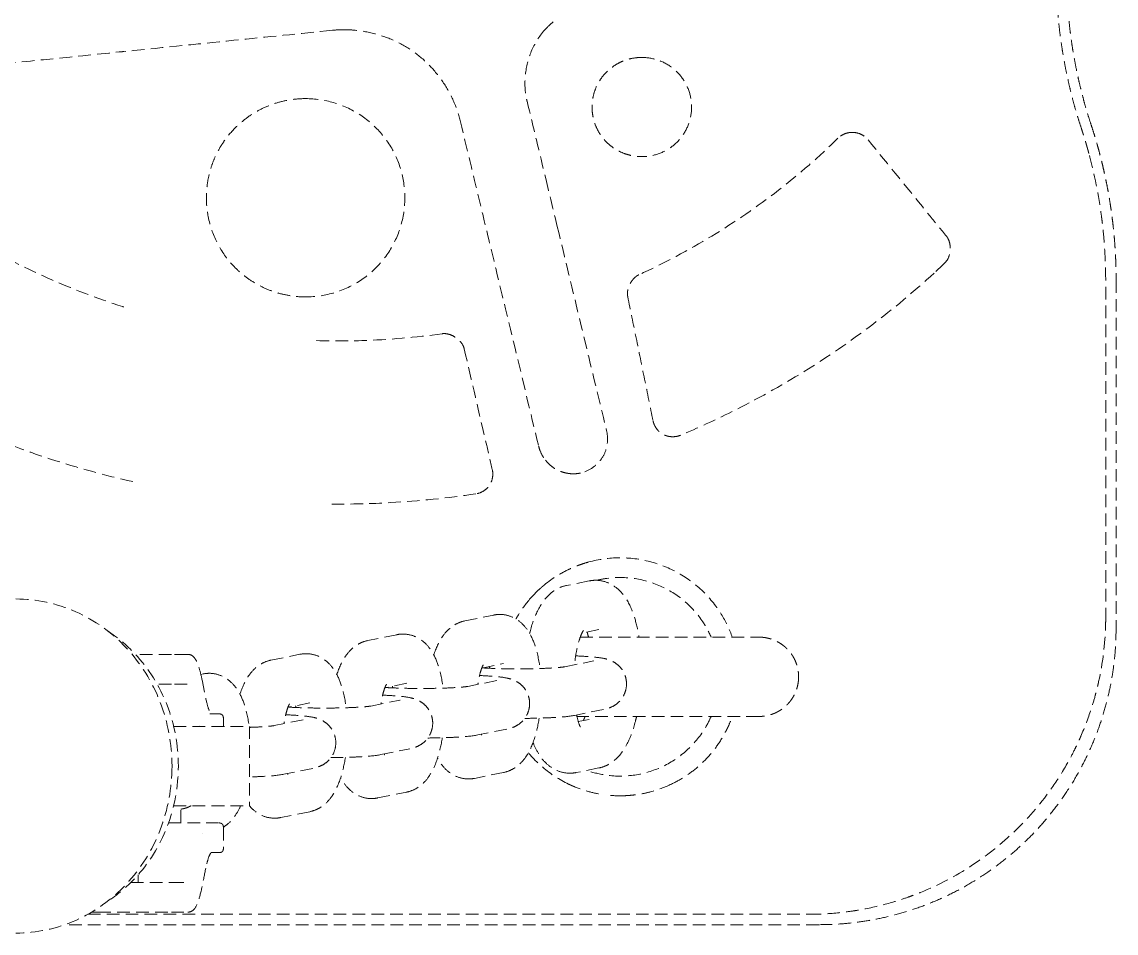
# Model space of a CAD drawing. Header units: millimetres. Extents: x -4194 to 3683, y -2760 to 1498.
# Drawn here: x 596.1 to 706.4, y -251.7 to -159.8 of the extents above; entities that cross this region are included whole.
import ezdxf

# ---------------------------------------------------------------- set-up
doc = ezdxf.new("R2010")
doc.units = ezdxf.units.MM
doc.linetypes.add('HIDDEN', pattern=[1.905, 1.27, -0.635])
doc.layers.add('DIKOM_ОБЪЕКТ', color=7, linetype='Continuous')

msp = doc.modelspace()

# ---------------------------------------------------------------- linework, layer by layer
at = {"layer": 'DIKOM_ОБЪЕКТ', "color": 7, "linetype": 'HIDDEN', "lineweight": 15, "extrusion": (1, -3.06162e-16, -2.22045e-16)}
for p, q in [((679.775, -170.907), (679.824, -170.907)), ((638.65, -191.198), (638.658, -191.198)), ((661.692, -201.599), (661.677, -201.599)), ((651.677, -205.338), (651.674, -205.338)), ((653.26, -216.141), (650.981, -216.603)), ((640.726, -220.177), (643.656, -219.583)), ((633.889, -221.562), (630.959, -222.155)), ((654.253, -221.042), (652.55, -221.387)), ((621.192, -224.134), (624.122, -223.541)), ((642.446, -224.93), (644.649, -224.484)), ((650.81, -224.799), (653.74, -224.205)), ((614.355, -225.519), (614.133, -225.564)), ((614.258, -226.13), (614.631, -227.97)), ((634.882, -226.462), (632.679, -226.909)), ((643.973, -226.184), (641.042, -226.778)), ((631.275, -228.756), (634.206, -228.163)), ((625.114, -228.441), (622.912, -228.887)), ((654.732, -229.106), (651.802, -229.699)), ((616.412, -230.811), (616.412, -230.046)), ((624.439, -230.141), (621.508, -230.735)), ((652.177, -230.326), (653.26, -230.107)), ((614.044, -230.684), (614.044, -230.684)), ((619.035, -230.811), (619.035, -238.811)), ((644.965, -231.084), (642.035, -231.678)), ((632.268, -233.657), (635.198, -233.063)), ((625.431, -235.042), (622.501, -235.635)), ((644.649, -235.457), (641.718, -236.05)), ((654.253, -235.007), (651.974, -235.469)), ((631.951, -238.029), (634.882, -237.436)), ((612.126, -240.546), (612.126, -238.877)), ((625.114, -239.414), (622.184, -240.008)), ((616.412, -241.046), (616.412, -243.046)), ((614.264, -241.612), (614.264, -241.612)), ((607.816, -246.546), (607.816, -245.77))]:
    msp.add_line(p, q, dxfattribs=at)
at = {"layer": 'DIKOM_ОБЪЕКТ', "color": 7, "linetype": 'HIDDEN', "lineweight": 15}
for points, weights in [([(702.867, -170.472), (700.275, -162.616), (699.658, -154.367), (701.053, -146.213)], [1, 0.980244208301, 0.980244208301, 1]), ([(702.086, -146.389), (700.72, -154.374), (701.324, -162.451), (703.862, -170.144)], [1, 0.980244208265, 0.980244208265, 1]), ([(703.633, -173.027), (703.401, -172.168), (703.146, -171.316), (702.867, -170.472)], [1, 0.999752785292, 0.999752785292, 1]), ([(703.862, -170.144), (705.534, -175.21), (706.38, -180.476), (706.38, -185.811)], [1, 0.991553580894, 0.991553580894, 1]), ([(706.38, -220.852), (706.38, -238.411), (693.981, -250.811), (676.421, -250.811)], [1, 0.805383013468, 0.805383013468, 1]), ([(670.38, -221.811), (672.703, -221.811), (674.38, -223.447), (674.38, -225.811)], [1, 0.795072818089, 0.781544512058, 0.959415081909]), ([(674.38, -225.811), (674.38, -228.174), (672.703, -229.811), (670.38, -229.811)], [0.959415081909, 0.781544512058, 0.795072818089, 1]), ([(615.233, -238.811), (617.617, -238.811), (619.035, -238.811), (619.035, -238.811)], [1, 0.893694507237, 0.827613975223, 0.801758403959])]:
    msp.add_rational_spline(points, weights, degree=3, dxfattribs=at)
for points, degree in [([(649.654, -159.762), (649.385, -159.984), (649.13, -160.224), (648.892, -160.479)], 3), ([(628.566, -160.552), (628.179, -160.552), (627.791, -160.571), (627.406, -160.611)], 3), ([(658.56, -163.351), (658.289, -163.351), (657.77, -163.394), (657.004, -163.577), (656.267, -163.881), (655.595, -164.298), (654.999, -164.813), (654.489, -165.411), (654.077, -166.085), (653.778, -166.82), (653.6, -167.585), (653.539, -168.368), (653.606, -169.154), (653.791, -169.918), (654.092, -170.644), (654.502, -171.307), (655.012, -171.902), (655.608, -172.412), (656.277, -172.823), (657.009, -173.125), (657.772, -173.307), (658.29, -173.351), (658.56, -173.351)], 3), ([(658.583, -163.351), (658.576, -163.351), (658.568, -163.351), (658.56, -163.351)], 3), ([(658.572, -163.351), (658.572, -163.351), (658.572, -163.351), (658.572, -163.351)], 3), ([(647.011, -167.771), (647.638, -170.371), (648.265, -172.971), (648.892, -175.571)], 3), ([(640.27, -169.721), (641.134, -173.289), (642.858, -180.482), (645.499, -191.424), (647.283, -198.824), (648.18, -202.551)], 3), ([(679.833, -170.908), (679.822, -170.908), (679.811, -170.907), (679.799, -170.907)], 3), ([(678.35, -171.491), (676.462, -173.348), (672.459, -176.847), (665.722, -181.496), (660.835, -184.096), (658.28, -185.271)], 3), ([(658.56, -173.351), (658.568, -173.351), (658.576, -173.351), (658.583, -173.351)], 3), ([(658.572, -173.351), (658.572, -173.351), (658.572, -173.351), (658.572, -173.351)], 3), ([(648.892, -175.571), (649.28, -177.181), (649.669, -178.791), (650.057, -180.401)], 3), ([(689.119, -184.071), (688.761, -184.414), (688.401, -184.756), (688.036, -185.093)], 3), ([(689.119, -184.071), (689.119, -184.071), (689.119, -184.071), (689.119, -184.071)], 3), ([(658.28, -185.271), (658.181, -185.316), (657.999, -185.427), (657.756, -185.645), (657.542, -185.909), (657.367, -186.203), (657.236, -186.515), (657.152, -186.839), (657.121, -187.163), (657.138, -187.374), (657.16, -187.481)], 3), ([(705.328, -220.13), (705.328, -185.811)], 1), ([(706.38, -185.811), (706.38, -220.852)], 1), ([(657.16, -187.481), (657.442, -188.861), (658.005, -191.628), (658.855, -195.802), (659.424, -198.599), (659.71, -200.001)], 3), ([(638.65, -191.198), (638.587, -191.198), (638.524, -191.202), (638.46, -191.211)], 3), ([(638.701, -191.199), (638.685, -191.198), (638.67, -191.198), (638.654, -191.198)], 3), ([(640.671, -192.743), (640.671, -192.743), (640.671, -192.743), (640.671, -192.743)], 3), ([(640.678, -192.741), (640.678, -192.741), (640.678, -192.741), (640.678, -192.741)], 3), ([(661.704, -201.599), (661.705, -201.599), (661.706, -201.599), (661.707, -201.599)], 3), ([(648.18, -202.551), (648.242, -202.806), (648.421, -203.299), (648.707, -203.759), (648.88, -203.978)], 3), ([(606.38, -205.923), (606.38, -205.923), (606.38, -205.923), (606.38, -205.923)], 3), ([(652.396, -205.261), (652.162, -205.313), (651.92, -205.338), (651.681, -205.338)], 3), ([(653.26, -216.141), (653.497, -216.093), (653.741, -216.071), (653.985, -216.077)], 3), ([(643.656, -219.583), (643.881, -219.538), (644.113, -219.517), (644.344, -219.522)], 3), ([(705.323, -220.557), (705.326, -220.415), (705.328, -220.272), (705.328, -220.13)], 3), ([(633.889, -221.562), (634.114, -221.516), (634.346, -221.495), (634.577, -221.501)], 3), ([(612.751, -223.546), (612.222, -223.546), (611.694, -223.546), (611.165, -223.546)], 3), ([(624.122, -223.541), (624.347, -223.495), (624.579, -223.474), (624.81, -223.48)], 3), ([(643.251, -224.95), (643.239, -224.889), (643.227, -224.831), (643.214, -224.774)], 3), ([(653.74, -224.205), (653.741, -224.205), (653.742, -224.205), (653.742, -224.205)], 3), ([(614.355, -225.519), (614.58, -225.474), (614.812, -225.453), (615.043, -225.458)], 3), ([(612.751, -226.546), (611.165, -226.546)], 1), ([(633.484, -226.929), (633.472, -226.868), (633.46, -226.809), (633.447, -226.753)], 3), ([(643.973, -226.184), (643.974, -226.184), (643.975, -226.184), (643.975, -226.184)], 3), ([(634.206, -228.163), (634.207, -228.162), (634.208, -228.162), (634.208, -228.162)], 3), ([(623.717, -228.907), (623.705, -228.847), (623.693, -228.788), (623.68, -228.732)], 3), ([(615.846, -229.546), (615.576, -229.546), (615.306, -229.546), (615.036, -229.546)], 3), ([(615.911, -229.546), (615.911, -229.546), (615.89, -229.546), (615.846, -229.546)], 3), ([(624.439, -230.141), (624.44, -230.141), (624.441, -230.141), (624.441, -230.141)], 3), ([(611.396, -230.811), (612.675, -230.811), (613.954, -230.811), (615.233, -230.811)], 3), ([(647.144, -233.471), (647.215, -233.558), (647.288, -233.643), (647.362, -233.727)], 3), ([(651.974, -235.469), (651.737, -235.517), (651.493, -235.539), (651.249, -235.533)], 3), ([(641.718, -236.05), (641.494, -236.096), (641.261, -236.117), (641.03, -236.111)], 3), ([(661.576, -236.627), (660.896, -236.954), (660.182, -237.218), (659.452, -237.411)], 3), ([(631.951, -238.029), (631.727, -238.075), (631.494, -238.096), (631.263, -238.09)], 3), ([(656.675, -237.807), (656.055, -237.822), (655.432, -237.789), (654.817, -237.708)], 3), ([(611.396, -238.811), (615.233, -238.811)], 1), ([(622.184, -240.008), (621.959, -240.053), (621.727, -240.074), (621.496, -240.069)], 3), ([(610.877, -240.546), (614.995, -240.546)], 1), ([(614.995, -240.546), (615.846, -240.546)], 1), ([(615.166, -243.546), (615.393, -243.546), (615.619, -243.546), (615.846, -243.546)], 3), ([(615.846, -243.546), (615.89, -243.546), (615.911, -243.546), (615.911, -243.546)], 3), ([(614.631, -245.122), (614.507, -245.736), (614.383, -246.349), (614.258, -246.963)], 3), ([(611.165, -246.546), (612.751, -246.546)], 1), ([(602.752, -249.762), (675.373, -249.762)], 1), ([(603.128, -249.546), (603.355, -249.546), (603.582, -249.546), (603.809, -249.546)], 3), ([(611.165, -249.546), (611.694, -249.546), (612.222, -249.546), (612.751, -249.546)], 3), ([(676.421, -250.811), (600.432, -250.811)], 1)]:
    msp.add_open_spline(points, degree=degree, dxfattribs=at)
for points, knots in [([(627.406, -160.611), (624.09, -160.949), (620.774, -161.286), (613.61, -162.016), (609.761, -162.408), (605.913, -162.799)], [0, 0, 0, 0, 10.000085, 10.000085, 21.6046985, 21.6046985, 21.6046985, 21.6046985]), ([(628.595, -160.552), (628.912, -160.553), (629.941, -160.598), (631.675, -160.897), (633.709, -161.625), (635.583, -162.7), (637.218, -164.11), (638.578, -165.783), (639.634, -167.675), (640.101, -169.02), (640.27, -169.721)], [0.069507, 0.069507, 0.069507, 0.069507, 0.125, 0.25, 0.375, 0.5, 0.625, 0.75, 0.875, 1, 1, 1, 1]), ([(648.892, -160.479), (648.316, -161.098), (647.841, -161.825), (647.178, -163.334), (646.963, -164.126), (646.757, -165.779), (646.782, -166.663), (646.971, -167.596), (646.99, -167.683), (647.011, -167.771)], [0, 0, 0, 0, 2.5353158, 2.5353158, 4.9468865, 4.9468865, 7.5318437, 7.5318437, 7.8015185, 7.8015185, 7.8015185, 7.8015185]), ([(563.88, -167.078), (570.935, -166.359), (585.048, -164.922), (599.218, -163.481), (606.329, -162.757), (606.381, -162.752)], [0, 0, 0, 0, 0.33333333, 0.66666667, 0.66911805, 0.66911805, 0.66911805, 0.66911805]), ([(658.583, -163.351), (659.126, -163.351), (659.674, -163.442), (660.699, -163.785), (661.188, -164.043), (662.035, -164.688), (662.408, -165.077), (663.016, -165.952), (663.253, -166.454), (663.544, -167.476), (663.611, -168.008), (663.572, -169.061), (663.466, -169.595), (663.097, -170.593), (662.825, -171.069), (662.16, -171.89), (661.764, -172.25), (660.877, -172.829), (660.372, -173.051), (659.44, -173.294), (659.01, -173.351), (658.583, -173.351)], [0, 0, 0, 0, 1.6298388, 1.6298388, 3.2475589, 3.2475589, 4.8275572, 4.8275572, 6.4476162, 6.4476162, 8.0169328, 8.0169328, 9.6094154, 9.6094154, 11.2122473, 11.2122473, 12.7811572, 12.7811572, 14.3953487, 14.3953487, 15.6776538, 15.6776538, 15.6776538, 15.6776538]), ([(624.69, -167.501), (624.202, -167.501), (623.238, -167.573), (621.801, -167.891), (620.448, -168.403), (619.202, -169.096), (618.016, -170.002), (617.073, -170.975), (616.364, -171.932), (615.873, -172.74), (615.428, -173.674), (615.067, -174.708), (614.809, -175.832), (614.676, -177.03), (614.695, -178.304), (614.949, -180.035), (615.706, -182.186), (617.041, -184.053), (618.371, -185.291), (619.486, -186.078), (620.698, -186.704), (621.994, -187.159), (623.327, -187.435), (624.226, -187.501), (624.69, -187.501)], [0, 0, 0, 0, 0.0666667, 0.1333333, 0.2, 0.2666667, 0.3333333, 0.4, 0.4333333, 0.4666667, 0.5, 0.5333333, 0.5666667, 0.6, 0.6333333, 0.6666667, 0.7333333, 0.8, 0.8333333, 0.8666667, 0.9, 0.9333333, 0.9666667, 1, 1, 1, 1]), ([(624.695, -167.501), (625.644, -167.501), (626.601, -167.64), (628.421, -168.17), (629.302, -168.569), (630.888, -169.59), (631.61, -170.216), (632.853, -171.635), (633.383, -172.445), (634.17, -174.159), (634.443, -175.075), (634.726, -176.94), (634.734, -177.908), (634.478, -179.78), (634.219, -180.703), (633.454, -182.43), (632.938, -183.248), (631.715, -184.686), (631, -185.321), (629.427, -186.364), (628.552, -186.776), (626.694, -187.345), (625.69, -187.501), (624.695, -187.501)], [0, 0, 0, 0, 2.8462067, 2.8462067, 5.6887769, 5.6887769, 8.5022663, 8.5022663, 11.3473195, 11.3473195, 14.1608129, 14.1608129, 17.006618, 17.006618, 19.8276537, 19.8276537, 22.6721989, 22.6721989, 25.4889622, 25.4889622, 28.3331344, 28.3331344, 31.3176157, 31.3176157, 31.3176157, 31.3176157]), ([(679.775, -170.907), (679.692, -170.907), (679.551, -170.916), (679.359, -170.95), (679.136, -171.008), (678.873, -171.112), (678.592, -171.279), (678.428, -171.414), (678.35, -171.491)], [0.52807305, 0.52807305, 0.52807305, 0.52807305, 0.6, 0.65, 0.7, 0.8, 0.9, 1, 1, 1, 1]), ([(679.786, -170.908), (680.005, -170.905), (680.228, -170.938), (680.634, -171.072), (680.825, -171.167), (681.139, -171.39), (681.271, -171.511), (681.381, -171.647)], [0, 0, 0, 0, 0.6577593, 0.6577593, 1.2861277, 1.2861277, 1.8139942, 1.8139942, 1.8139942, 1.8139942]), ([(681.381, -171.647), (683.469, -174.221), (685.556, -176.792), (688.191, -180.036), (688.741, -180.713), (689.29, -181.39)], [0.0000087, 0.0000087, 0.0000087, 0.0000087, 10.0003805, 10.0003805, 12.637635, 12.637635, 12.637635, 12.637635]), ([(606.378, -188.516), (606.336, -188.502), (603.709, -187.658), (598.594, -185.695), (591.329, -181.995), (584.469, -177.561), (580.228, -174.154), (578.19, -172.331)], [0.49795689, 0.49795689, 0.49795689, 0.49795689, 0.5, 0.625, 0.75, 0.875, 1, 1, 1, 1]), ([(705.328, -185.811), (705.328, -184.738), (705.293, -183.662), (705.187, -182.05), (705.143, -181.512), (705.063, -180.706), (705.02, -180.303), (704.972, -179.901), (704.938, -179.633), (704.921, -179.496), (704.624, -177.253), (704.203, -175.134), (703.633, -173.027)], [0, 0, 0, 0, 0.25, 0.25, 0.375, 0.375, 0.4375, 0.46875, 0.46875, 0.5, 0.5, 1, 1, 1, 1]), ([(650.057, -180.401), (650.839, -183.641), (651.622, -186.882), (653.279, -193.755), (654.151, -197.389), (655.031, -201.021)], [0, 0, 0, 0, 10.0000068, 10.0000068, 21.2123002, 21.2123002, 21.2123002, 21.2123002]), ([(689.29, -181.39), (689.375, -181.496), (689.445, -181.616), (689.562, -181.886), (689.605, -182.04), (689.667, -182.405), (689.674, -182.62), (689.631, -183.089), (689.567, -183.348), (689.375, -183.763), (689.262, -183.934), (689.119, -184.071)], [0.0000055, 0.0000055, 0.0000055, 0.0000055, 0.4082949, 0.4082949, 0.8832733, 0.8832733, 1.5177066, 1.5177066, 2.2960416, 2.2960416, 2.890539, 2.890539, 2.890539, 2.890539]), ([(607.265, -206.126), (604.476, -205.5), (601.713, -204.743), (596.304, -202.977), (593.652, -201.968), (588.482, -199.714), (585.958, -198.467), (581.04, -195.744), (578.641, -194.263), (573.994, -191.083), (571.741, -189.379), (568.557, -186.71), (567.552, -185.827), (566.57, -184.92)], [0, 0, 0, 0, 8.5752603, 8.5752603, 17.0695685, 17.0695685, 25.4964186, 25.4964186, 33.9369183, 33.9369183, 42.3927166, 42.3927166, 46.4043602, 46.4043602, 46.4043602, 46.4043602]), ([(688.036, -185.093), (686.03, -186.939), (683.932, -188.69), (679.562, -192.002), (677.284, -193.565), (672.568, -196.489), (670.124, -197.851), (665.932, -199.934), (664.214, -200.72), (662.472, -201.45)], [0, 0, 0, 0, 8.264618, 8.264618, 16.6039648, 16.6039648, 25.0321885, 25.0321885, 30.717702, 30.717702, 30.717702, 30.717702]), ([(638.46, -191.211), (635.761, -191.584), (631.343, -191.968), (626.894, -191.954), (625.166, -191.884)], [0, 0, 0, 0, 0.125, 0.20448181, 0.20448181, 0.20448181, 0.20448181]), ([(638.577, -191.2), (638.728, -191.192), (638.882, -191.208), (639.2, -191.279), (639.366, -191.341), (639.729, -191.522), (639.924, -191.656), (640.294, -191.994), (640.467, -192.214), (640.624, -192.548), (640.656, -192.644), (640.677, -192.741)], [0, 0, 0, 0, 0.455071, 0.455071, 0.9776522, 0.9776522, 1.673661, 1.673661, 2.4817163, 2.4817163, 2.7803524, 2.7803524, 2.7803524, 2.7803524]), ([(640.679, -192.741), (641.432, -195.988), (642.187, -199.234), (643.132, -203.294), (643.322, -204.107), (643.51, -204.921)], [0, 0, 0, 0, 10.0000023, 10.0000023, 12.5050322, 12.5050322, 12.5050322, 12.5050322]), ([(659.71, -200.001), (659.733, -200.114), (659.799, -200.327), (659.953, -200.636), (660.132, -200.882), (660.303, -201.061), (660.485, -201.22), (660.741, -201.388), (661.024, -201.501), (661.254, -201.559), (661.455, -201.591), (661.597, -201.599), (661.677, -201.599)], [0, 0, 0, 0, 0.1, 0.2, 0.3, 0.35, 0.4, 0.5, 0.6, 0.65, 0.7, 0.76920989, 0.76920989, 0.76920989, 0.76920989]), ([(655.031, -201.021), (655.111, -201.351), (655.139, -201.698), (655.097, -202.403), (655.02, -202.769), (654.752, -203.472), (654.549, -203.813), (654.067, -204.376), (653.791, -204.612), (653.156, -205.013), (652.782, -205.174), (652.396, -205.261)], [0, 0, 0, 0, 1.0199867, 1.0199867, 2.1186807, 2.1186807, 3.2756754, 3.2756754, 4.3420864, 4.3420864, 5.5294768, 5.5294768, 5.5294768, 5.5294768]), ([(662.472, -201.45), (662.3, -201.522), (662.114, -201.567), (661.855, -201.595), (661.781, -201.599), (661.707, -201.599)], [0, 0, 0, 0, 0.56061221, 0.56061221, 0.78318044, 0.78318044, 0.78318044, 0.78318044]), ([(648.88, -203.978), (648.99, -204.117), (649.221, -204.37), (649.612, -204.694), (650.047, -204.957), (650.509, -205.152), (650.986, -205.28), (651.378, -205.331), (651.605, -205.338), (651.674, -205.338)], [0, 0, 0, 0, 0.125, 0.25, 0.375, 0.5, 0.625, 0.75, 0.80597052, 0.80597052, 0.80597052, 0.80597052]), ([(643.51, -204.921), (643.554, -205.109), (643.568, -205.306), (643.541, -205.709), (643.495, -205.919), (643.339, -206.322), (643.222, -206.519), (642.941, -206.84), (642.782, -206.975), (642.423, -207.196), (642.217, -207.283), (641.957, -207.344), (641.908, -207.353), (641.859, -207.361)], [0, 0, 0, 0, 0.5805674, 0.5805674, 1.2110024, 1.2110024, 1.8778126, 1.8778126, 2.4898734, 2.4898734, 3.1434665, 3.1434665, 3.2915748, 3.2915748, 3.2915748, 3.2915748]), ([(641.859, -207.361), (639, -207.788), (636.117, -208.084), (631.266, -208.357), (629.298, -208.407), (627.331, -208.396)], [0, 0, 0, 0, 8.6782569, 8.6782569, 14.5791134, 14.5791134, 14.5791134, 14.5791134]), ([(653.228, -214.232), (654.231, -213.959), (655.278, -213.816), (657.351, -213.805), (658.393, -213.936), (660.394, -214.455), (661.369, -214.848), (663.17, -215.862), (664.011, -216.492), (665.492, -217.934), (666.144, -218.758), (667.084, -220.328), (667.427, -221.057), (667.694, -221.811)], [0, 0, 0, 0, 3.1183506, 3.1183506, 6.2186914, 6.2186914, 9.3192408, 9.3192408, 12.4197877, 12.4197877, 15.5203347, 15.5203347, 17.9103756, 17.9103756, 17.9103756, 17.9103756]), ([(647.362, -217.894), (648.048, -217.113), (648.843, -216.416), (650.168, -215.528), (650.653, -215.251), (651.154, -215.009)], [0, 0, 0, 0, 3.1183294, 3.1183294, 4.7863901, 4.7863901, 4.7863901, 4.7863901]), ([(653.228, -214.232), (653.002, -214.294), (652.779, -214.361), (652.424, -214.481), (652.225, -214.552), (651.995, -214.64), (651.881, -214.686), (651.824, -214.709), (651.796, -214.721), (651.784, -214.726), (651.776, -214.729), (651.77, -214.732), (651.628, -214.791), (651.429, -214.876), (651.168, -215.002), (651.161, -215.005), (651.154, -215.009)], [0.817821307, 0.817821307, 0.817821307, 0.817821307, 0.84375, 0.84375, 0.859375, 0.8671875, 0.87109375, 0.873046875, 0.874023437, 0.874511719, 0.874511719, 0.875, 0.875, 0.90625, 0.90625, 0.907147574, 0.907147574, 0.907147574, 0.907147574]), ([(653.985, -216.077), (654.404, -216.087), (654.826, -216.183), (655.583, -216.508), (655.925, -216.739), (656.558, -217.314), (656.836, -217.673), (657.402, -218.604), (657.655, -219.217), (658.039, -220.479), (658.183, -221.127), (658.291, -221.811)], [0, 0, 0, 0, 1.5115909, 1.5115909, 3.0408611, 3.0408611, 4.8494957, 4.8494957, 7.4385278, 7.4385278, 9.7062734, 9.7062734, 9.7062734, 9.7062734]), ([(654.019, -216.078), (654.306, -216.008), (654.595, -215.951), (655.82, -215.767), (656.783, -215.759), (658.655, -216.011), (659.581, -216.274), (661.308, -217.04), (662.124, -217.552), (663.566, -218.771), (664.207, -219.491), (665.049, -220.761), (665.329, -221.276), (665.562, -221.811)], [13.3025582, 13.3025582, 13.3025582, 13.3025582, 14.1839978, 14.1839978, 17.0169392, 17.0169392, 19.8498805, 19.8498805, 22.6828219, 22.6828219, 25.5157633, 25.5157633, 27.2563117, 27.2563117, 27.2563117, 27.2563117]), ([(647.271, -221.433), (647.283, -221.384), (647.296, -221.335), (647.508, -220.515), (647.754, -219.809), (648.391, -218.51), (648.798, -217.903), (649.581, -217.227), (649.822, -217.059), (650.362, -216.777), (650.666, -216.667), (650.981, -216.603)], [18.4096349, 18.4096349, 18.4096349, 18.4096349, 18.5820864, 18.5820864, 21.3094207, 21.3094207, 24.2449834, 24.2449834, 25.3643707, 25.3643707, 26.5321878, 26.5321878, 26.5321878, 26.5321878]), ([(648.845, -216.479), (648.774, -216.53), (648.716, -216.577), (648.62, -216.658), (648.569, -216.701), (648.505, -216.757), (648.472, -216.786), (648.458, -216.798), (648.448, -216.807), (648.444, -216.81), (648.344, -216.898), (648.267, -216.969), (648.176, -217.054), (648.149, -217.079), (648.115, -217.111), (648.099, -217.126), (648.084, -217.141), (648.076, -217.148), (648.073, -217.151), (648.071, -217.153), (648.072, -217.153), (647.818, -217.396), (647.582, -217.643), (647.362, -217.894)], [0, 0, 0, 0, 0.125, 0.125, 0.1875, 0.21875, 0.234375, 0.2421875, 0.2421875, 0.25, 0.25, 0.375, 0.375, 0.4375, 0.4375, 0.46875, 0.484375, 0.4921875, 0.4960938, 0.4960938, 0.5, 0.5, 1, 1, 1, 1]), ([(595.5, -217.961), (597.561, -217.961), (599.615, -218.398), (603.423, -220.088), (605.165, -221.335), (608.079, -224.457), (609.242, -226.323), (610.819, -230.402), (611.228, -232.603), (611.228, -234.811)], [1.5707963, 1.5707963, 1.5707963, 1.5707963, 1.9634954, 1.9634954, 2.3561945, 2.3561945, 2.7488936, 2.7488936, 3.1415927, 3.1415927, 3.1415927, 3.1415927]), ([(647.362, -217.894), (646.881, -218.442), (646.448, -219.038), (646.014, -219.766), (645.953, -219.872), (645.894, -219.978)], [0, 0, 0, 0, 0.25, 0.25, 0.29203387, 0.29203387, 0.29203387, 0.29203387]), ([(637.613, -223.608), (637.834, -222.924), (638.107, -222.306), (638.679, -221.472), (638.91, -221.2), (639.386, -220.779), (639.616, -220.617), (640.132, -220.345), (640.424, -220.238), (640.726, -220.177)], [16.1746582, 16.1746582, 16.1746582, 16.1746582, 18.7203756, 18.7203756, 20.0677631, 20.0677631, 21.0772783, 21.0772783, 22.1385656, 22.1385656, 22.1385656, 22.1385656]), ([(644.344, -219.522), (644.724, -219.531), (645.105, -219.614), (645.797, -219.897), (646.114, -220.1), (646.687, -220.599), (646.938, -220.904), (647.434, -221.676), (647.651, -222.168), (648.052, -223.383), (648.212, -224.155), (648.313, -224.974)], [0, 0, 0, 0, 1.2981674, 1.2981674, 2.6069716, 2.6069716, 4.0849127, 4.0849127, 6.1354756, 6.1354756, 8.7659663, 8.7659663, 8.7659663, 8.7659663]), ([(675.373, -249.762), (676.364, -249.762), (677.343, -249.713), (678.784, -249.572), (679.26, -249.514), (679.967, -249.41), (680.318, -249.354), (680.725, -249.282), (680.928, -249.244), (681.015, -249.228), (681.072, -249.217), (681.1, -249.211), (682.094, -249.017), (683.04, -248.783), (684.427, -248.369), (684.883, -248.22), (685.56, -247.982), (685.896, -247.859), (686.285, -247.709), (686.45, -247.643), (686.56, -247.599), (686.613, -247.578), (688.482, -246.819), (690.208, -245.909), (692.627, -244.322), (693.405, -243.756), (694.898, -242.555), (695.612, -241.922), (697.659, -239.926), (698.905, -238.457), (700.552, -236.078), (701.064, -235.256), (701.773, -233.985), (702, -233.555), (702.324, -232.901), (702.482, -232.572), (702.659, -232.184), (702.734, -232.017), (702.784, -231.906), (702.809, -231.848), (703.212, -230.924), (703.553, -230.029), (704.002, -228.653), (704.141, -228.189), (704.334, -227.485), (704.426, -227.131), (704.526, -226.715), (704.574, -226.507), (704.595, -226.417), (704.608, -226.357), (704.615, -226.326), (705.029, -224.46), (705.273, -222.536), (705.323, -220.557)], [-1, -1, -1, -1, -0.9375, -0.9375, -0.90625, -0.90625, -0.890625, -0.8828125, -0.8789062, -0.8769531, -0.8769531, -0.875, -0.875, -0.8125, -0.8125, -0.78125, -0.78125, -0.765625, -0.7578125, -0.7539062, -0.7539062, -0.75, -0.75, -0.625, -0.625, -0.5625, -0.5625, -0.5, -0.5, -0.375, -0.375, -0.3125, -0.3125, -0.28125, -0.28125, -0.265625, -0.2578125, -0.2539062, -0.2539062, -0.25, -0.25, -0.1875, -0.1875, -0.15625, -0.15625, -0.140625, -0.1328125, -0.1289062, -0.1269531, -0.1269531, -0.125, -0.125, 0, 0, 0, 0]), ([(604.7, -221.144), (605.714, -221.806), (606.655, -222.596), (608.879, -224.979), (609.984, -226.751), (611.482, -230.624), (611.87, -232.715), (611.87, -236.907), (611.482, -238.997), (609.984, -242.87), (608.879, -244.642), (606.655, -247.025), (605.714, -247.816), (604.7, -248.477)], [3.6883407, 3.6883407, 3.6883407, 3.6883407, 3.9269908, 3.9269908, 4.3196899, 4.3196899, 4.712389, 4.712389, 5.1050881, 5.1050881, 5.4977871, 5.4977871, 5.7364373, 5.7364373, 5.7364373, 5.7364373]), ([(634.577, -221.501), (634.957, -221.51), (635.338, -221.593), (636.03, -221.876), (636.347, -222.079), (636.92, -222.577), (637.171, -222.883), (637.667, -223.655), (637.884, -224.146), (638.285, -225.362), (638.445, -226.133), (638.546, -226.953)], [0, 0, 0, 0, 1.2981674, 1.2981674, 2.6069716, 2.6069716, 4.0849127, 4.0849127, 6.1354756, 6.1354756, 8.7659663, 8.7659663, 8.7659663, 8.7659663]), ([(652.693, -221.139), (652.693, -221.139), (652.693, -221.139), (652.692, -221.141), (652.662, -221.178), (652.575, -221.331), (652.514, -221.454), (652.372, -221.799), (652.288, -222.04), (652.117, -222.641), (652.029, -223.024), (651.891, -223.799), (651.836, -224.194), (651.794, -224.599)], [2.2504992, 2.2504992, 2.2504992, 2.2504992, 2.2680708, 2.2680708, 3.1231992, 3.1231992, 4.0766516, 4.0766516, 5.2416836, 5.2416836, 6.6483148, 6.6483148, 7.9073357, 7.9073357, 7.9073357, 7.9073357]), ([(653.201, -221.811), (653.197, -221.792), (653.192, -221.774), (653.146, -221.584), (653.101, -221.425), (653.057, -221.284)], [13.49165209, 13.49165209, 13.49165209, 13.49165209, 13.56894315, 13.56894315, 14.30971415, 14.30971415, 14.30971415, 14.30971415]), ([(627.846, -225.587), (628.066, -224.902), (628.34, -224.285), (628.912, -223.45), (629.143, -223.178), (629.619, -222.758), (629.849, -222.595), (630.365, -222.323), (630.657, -222.217), (630.959, -222.155)], [16.1746582, 16.1746582, 16.1746582, 16.1746582, 18.7203756, 18.7203756, 20.0677631, 20.0677631, 21.0772783, 21.0772783, 22.1385656, 22.1385656, 22.1385656, 22.1385656]), ([(652.372, -221.811), (653.057, -221.811), (653.757, -221.811), (655.579, -221.811), (656.723, -221.811), (658.966, -221.811), (660.081, -221.811), (662.201, -221.811), (663.222, -221.811), (665.097, -221.811), (665.964, -221.811), (667.487, -221.811), (668.152, -221.811), (668.921, -221.811), (669.129, -221.811), (669.743, -221.811), (670.049, -221.811), (670.272, -221.811), (670.313, -221.811), (670.367, -221.811), (670.367, -221.811), (670.38, -221.811)], [17.888648, 17.888648, 17.888648, 17.888648, 20.0243797, 20.0243797, 23.406734, 23.406734, 26.7890883, 26.7890883, 30.1714441, 30.1714441, 33.5536666, 33.5536666, 36.9495034, 36.9495034, 38.3966321, 38.3966321, 41.7607457, 41.7607457, 42.8215086, 42.8215086, 43.888484, 43.888484, 43.888484, 43.888484]), ([(611.165, -223.546), (611.044, -223.546), (610.756, -223.546), (609.889, -223.546), (609.31, -223.546), (608.289, -223.546), (607.924, -223.546), (607.541, -223.546)], [0, 0, 0, 0, 0.25, 0.25, 0.5, 0.5, 0.62471429, 0.62471429, 0.62471429, 0.62471429]), ([(612.751, -223.546), (612.813, -223.546), (612.866, -223.55), (612.966, -223.561), (613.011, -223.571), (613.122, -223.602), (613.175, -223.627), (613.338, -223.722), (613.421, -223.808), (613.671, -224.143), (613.814, -224.47), (614.059, -225.242), (614.163, -225.656), (614.258, -226.13)], [0, 0, 0, 0, 0.2547478, 0.2547478, 0.5648625, 0.5648625, 1.1330734, 1.1330734, 2.4907214, 2.4907214, 5.4657649, 5.4657649, 7.8925179, 7.8925179, 7.8925179, 7.8925179]), ([(624.81, -223.48), (625.189, -223.489), (625.571, -223.571), (626.263, -223.854), (626.58, -224.058), (627.153, -224.556), (627.404, -224.862), (627.9, -225.634), (628.117, -226.125), (628.518, -227.341), (628.678, -228.112), (628.779, -228.932)], [0, 0, 0, 0, 1.2981674, 1.2981674, 2.6069716, 2.6069716, 4.0849127, 4.0849127, 6.1354756, 6.1354756, 8.7659663, 8.7659663, 8.7659663, 8.7659663]), ([(651.911, -223.701), (651.989, -223.705), (652.066, -223.708), (652.693, -223.736), (653.192, -223.768), (654.08, -223.849), (654.445, -223.891), (654.949, -224.003), (655.076, -224.035), (655.36, -224.131), (655.521, -224.196), (655.857, -224.379), (656.032, -224.5), (656.355, -224.79), (656.505, -224.963), (656.772, -225.376), (656.883, -225.626), (657.007, -226.094), (657.036, -226.313), (657.036, -226.531)], [10.100789, 10.100789, 10.100789, 10.100789, 10.3686197, 10.3686197, 12.3077637, 12.3077637, 14.4090103, 14.4090103, 15.0721014, 15.0721014, 15.7313417, 15.7313417, 16.406131, 16.406131, 17.100886, 17.100886, 17.9134408, 17.9134408, 18.5732595, 18.5732595, 18.5732595, 18.5732595]), ([(618.079, -227.566), (618.299, -226.881), (618.573, -226.263), (619.145, -225.429), (619.376, -225.157), (619.852, -224.737), (620.082, -224.574), (620.598, -224.302), (620.89, -224.195), (621.192, -224.134)], [16.1746582, 16.1746582, 16.1746582, 16.1746582, 18.7203756, 18.7203756, 20.0677631, 20.0677631, 21.0772783, 21.0772783, 22.1385656, 22.1385656, 22.1385656, 22.1385656]), ([(642.605, -224.588), (642.605, -224.588), (642.588, -224.614), (642.533, -224.719), (642.493, -224.807), (642.399, -225.051), (642.344, -225.22), (642.228, -225.644), (642.169, -225.914), (642.098, -226.322), (642.078, -226.445), (642.061, -226.571)], [2.2269829, 2.2269829, 2.2269829, 2.2269829, 2.8235752, 2.8235752, 3.5042893, 3.5042893, 4.3273348, 4.3273348, 5.3240311, 5.3240311, 5.7345929, 5.7345929, 5.7345929, 5.7345929]), ([(642.537, -224.911), (642.63, -224.917), (642.726, -224.923), (643.205, -224.95), (643.639, -224.967), (644.593, -224.995), (645.13, -225.004), (646.221, -225.01), (646.79, -225.007), (647.872, -224.989), (648.399, -224.974), (649.33, -224.934), (649.749, -224.909), (650.235, -224.87), (650.371, -224.856), (650.572, -224.834), (650.646, -224.825), (650.76, -224.808), (650.8, -224.801), (650.81, -224.799)], [6.5197403, 6.5197403, 6.5197403, 6.5197403, 6.9112041, 6.9112041, 8.404379, 8.404379, 10.0225693, 10.0225693, 11.6894959, 11.6894959, 13.3645914, 13.3645914, 15.0119193, 15.0119193, 15.773631, 15.773631, 16.356658, 16.356658, 16.9625386, 16.9625386, 16.9625386, 16.9625386]), ([(615.043, -225.458), (615.422, -225.467), (615.804, -225.55), (616.496, -225.833), (616.813, -226.036), (617.386, -226.535), (617.637, -226.84), (618.133, -227.612), (618.349, -228.104), (618.741, -229.292), (618.898, -230.028), (619, -230.811)], [0, 0, 0, 0, 1.2981674, 1.2981674, 2.6069716, 2.6069716, 4.0849127, 4.0849127, 6.1354756, 6.1354756, 8.6588816, 8.6588816, 8.6588816, 8.6588816]), ([(642.223, -225.683), (642.275, -225.686), (642.325, -225.688), (642.926, -225.715), (643.425, -225.747), (644.313, -225.827), (644.678, -225.869), (645.182, -225.982), (645.309, -226.014), (645.593, -226.11), (645.754, -226.175), (646.09, -226.358), (646.265, -226.478), (646.588, -226.768), (646.738, -226.942), (647.005, -227.354), (647.116, -227.604), (647.24, -228.073), (647.269, -228.292), (647.269, -228.509)], [10.1920385, 10.1920385, 10.1920385, 10.1920385, 10.3686197, 10.3686197, 12.3077637, 12.3077637, 14.4090104, 14.4090104, 15.0721014, 15.0721014, 15.7313417, 15.7313417, 16.406131, 16.406131, 17.100886, 17.100886, 17.9134408, 17.9134408, 18.5732595, 18.5732595, 18.5732595, 18.5732595]), ([(611.165, -226.546), (611.105, -226.546), (611.003, -226.546), (610.719, -226.546), (610.539, -226.546), (610.146, -226.546), (609.946, -226.546), (609.723, -226.546)], [0, 0, 0, 0, 0.125, 0.125, 0.25, 0.25, 0.35186886, 0.35186886, 0.35186886, 0.35186886]), ([(632.838, -226.567), (632.838, -226.567), (632.821, -226.592), (632.766, -226.698), (632.726, -226.785), (632.632, -227.029), (632.577, -227.199), (632.461, -227.623), (632.402, -227.893), (632.331, -228.301), (632.311, -228.424), (632.294, -228.55)], [2.2269829, 2.2269829, 2.2269829, 2.2269829, 2.8235752, 2.8235752, 3.5042893, 3.5042893, 4.3273348, 4.3273348, 5.3240311, 5.3240311, 5.7345929, 5.7345929, 5.7345929, 5.7345929]), ([(632.77, -226.89), (632.862, -226.896), (632.959, -226.902), (633.438, -226.928), (633.872, -226.946), (634.826, -226.973), (635.363, -226.982), (636.454, -226.989), (637.023, -226.986), (638.105, -226.968), (638.632, -226.953), (639.563, -226.913), (639.982, -226.888), (640.468, -226.848), (640.604, -226.835), (640.805, -226.813), (640.879, -226.803), (640.993, -226.787), (641.033, -226.78), (641.042, -226.778)], [6.5197403, 6.5197403, 6.5197403, 6.5197403, 6.9112041, 6.9112041, 8.404379, 8.404379, 10.0225693, 10.0225693, 11.6894959, 11.6894959, 13.3645914, 13.3645914, 15.0119193, 15.0119193, 15.773631, 15.773631, 16.3566581, 16.3566581, 16.9625386, 16.9625386, 16.9625386, 16.9625386]), ([(657.036, -226.531), (657.036, -226.807), (656.989, -227.086), (656.811, -227.608), (656.677, -227.857), (656.347, -228.288), (656.145, -228.476), (655.743, -228.755), (655.54, -228.856), (655.216, -228.983), (655.084, -229.022), (654.883, -229.074), (654.807, -229.091), (654.732, -229.106)], [0, 0, 0, 0, 0.8376745, 0.8376745, 1.6767939, 1.6767939, 2.5117967, 2.5117967, 3.2801574, 3.2801574, 3.9209226, 3.9209226, 4.3371218, 4.3371218, 4.3371218, 4.3371218]), ([(614.631, -227.97), (614.738, -228.496), (614.856, -228.915), (615.024, -229.327), (615.079, -229.43), (615.16, -229.545), (615.095, -229.557), (615.04, -229.556)], [0, 0, 0, 0, 2.8237641, 2.8237641, 4.2134408, 4.2134408, 5.2896286, 5.2896286, 5.2896286, 5.2896286]), ([(632.456, -227.662), (632.507, -227.664), (632.558, -227.666), (633.159, -227.694), (633.658, -227.726), (634.546, -227.806), (634.911, -227.848), (635.415, -227.96), (635.542, -227.993), (635.826, -228.088), (635.987, -228.154), (636.323, -228.336), (636.498, -228.457), (636.821, -228.747), (636.971, -228.921), (637.238, -229.333), (637.349, -229.583), (637.473, -230.051), (637.502, -230.271), (637.502, -230.488)], [10.1920385, 10.1920385, 10.1920385, 10.1920385, 10.3686197, 10.3686197, 12.3077637, 12.3077637, 14.4090104, 14.4090104, 15.0721014, 15.0721014, 15.7313417, 15.7313417, 16.406131, 16.406131, 17.100886, 17.100886, 17.9134408, 17.9134408, 18.5732595, 18.5732595, 18.5732595, 18.5732595]), ([(623.071, -228.545), (623.071, -228.545), (623.054, -228.571), (622.999, -228.677), (622.959, -228.764), (622.865, -229.008), (622.81, -229.177), (622.694, -229.601), (622.635, -229.871), (622.563, -230.279), (622.544, -230.403), (622.526, -230.529)], [2.2269829, 2.2269829, 2.2269829, 2.2269829, 2.8235752, 2.8235752, 3.5042893, 3.5042893, 4.3273348, 4.3273348, 5.3240311, 5.3240311, 5.7345929, 5.7345929, 5.7345929, 5.7345929]), ([(623.003, -228.869), (623.095, -228.875), (623.192, -228.881), (623.671, -228.907), (624.105, -228.925), (625.059, -228.952), (625.596, -228.961), (626.687, -228.967), (627.256, -228.964), (628.338, -228.946), (628.865, -228.931), (629.796, -228.892), (630.215, -228.866), (630.7, -228.827), (630.837, -228.814), (631.038, -228.792), (631.112, -228.782), (631.226, -228.766), (631.266, -228.758), (631.275, -228.756)], [6.5197403, 6.5197403, 6.5197403, 6.5197403, 6.9112041, 6.9112041, 8.404379, 8.404379, 10.0225693, 10.0225693, 11.6894959, 11.6894959, 13.3645914, 13.3645914, 15.0119193, 15.0119193, 15.773631, 15.773631, 16.3566581, 16.3566581, 16.9625386, 16.9625386, 16.9625386, 16.9625386]), ([(647.269, -228.509), (647.269, -228.785), (647.222, -229.065), (647.044, -229.587), (646.91, -229.835), (646.58, -230.266), (646.378, -230.454), (645.976, -230.734), (645.773, -230.835), (645.449, -230.962), (645.317, -231.001), (645.116, -231.052), (645.04, -231.069), (644.965, -231.084)], [0, 0, 0, 0, 0.8376745, 0.8376745, 1.6767939, 1.6767939, 2.5117967, 2.5117967, 3.2801574, 3.2801574, 3.9209226, 3.9209226, 4.3371218, 4.3371218, 4.3371218, 4.3371218]), ([(615.911, -229.546), (615.942, -229.546), (615.973, -229.547), (616.049, -229.553), (616.094, -229.559), (616.169, -229.579), (616.2, -229.591), (616.262, -229.625), (616.293, -229.65), (616.346, -229.713), (616.366, -229.754), (616.405, -229.876), (616.411, -229.962), (616.411, -230.046)], [0, 0, 0, 0, 0.09260531, 0.09260531, 0.22828603, 0.22828603, 0.32525516, 0.32525516, 0.44063053, 0.44063053, 0.57295243, 0.57295243, 0.8249188, 0.8249188, 0.8249188, 0.8249188]), ([(622.689, -229.641), (622.74, -229.643), (622.791, -229.645), (623.392, -229.672), (623.891, -229.704), (624.778, -229.785), (625.144, -229.827), (625.648, -229.939), (625.775, -229.971), (626.059, -230.067), (626.22, -230.132), (626.556, -230.315), (626.731, -230.436), (627.054, -230.726), (627.203, -230.899), (627.471, -231.312), (627.582, -231.562), (627.706, -232.03), (627.735, -232.249), (627.735, -232.467)], [10.1920385, 10.1920385, 10.1920385, 10.1920385, 10.3686197, 10.3686197, 12.3077637, 12.3077637, 14.4090103, 14.4090103, 15.0721014, 15.0721014, 15.7313417, 15.7313417, 16.406131, 16.406131, 17.100886, 17.100886, 17.9134408, 17.9134408, 18.5732595, 18.5732595, 18.5732595, 18.5732595]), ([(637.502, -230.488), (637.502, -230.764), (637.455, -231.044), (637.277, -231.565), (637.143, -231.814), (636.813, -232.245), (636.611, -232.433), (636.209, -232.713), (636.006, -232.813), (635.682, -232.94), (635.55, -232.98), (635.349, -233.031), (635.273, -233.048), (635.198, -233.063)], [0, 0, 0, 0, 0.8376745, 0.8376745, 1.6767939, 1.6767939, 2.5117967, 2.5117967, 3.2801574, 3.2801574, 3.9209226, 3.9209226, 4.3371218, 4.3371218, 4.3371218, 4.3371218]), ([(648.233, -229.979), (648.12, -230.706), (647.964, -231.398), (647.542, -232.708), (647.268, -233.327), (646.695, -234.162), (646.465, -234.434), (645.988, -234.854), (645.758, -235.017), (645.242, -235.289), (644.95, -235.396), (644.649, -235.457)], [13.8542159, 13.8542159, 13.8542159, 13.8542159, 16.169965, 16.169965, 18.7203756, 18.7203756, 20.0677631, 20.0677631, 21.0772783, 21.0772783, 22.1385656, 22.1385656, 22.1385656, 22.1385656]), ([(651.802, -229.699), (651.225, -229.816), (650.585, -229.868), (649.386, -229.937), (649.006, -229.954), (648.035, -229.987), (647.409, -230), (646.779, -230.005)], [0, 0, 0, 0, 3.2194895, 3.2194895, 4.5374055, 4.5374055, 6.4383944, 6.4383944, 6.4383944, 6.4383944]), ([(652.001, -229.659), (652.016, -229.726), (652.031, -229.791), (652.137, -230.23), (652.244, -230.546), (652.365, -230.824), (652.397, -230.886), (652.442, -230.966), (652.456, -230.986), (652.456, -230.986)], [13.2976847, 13.2976847, 13.2976847, 13.2976847, 13.5689432, 13.5689432, 15.189905, 15.189905, 15.8431637, 15.8431637, 16.4632444, 16.4632444, 16.4632444, 16.4632444]), ([(670.38, -229.811), (670.341, -229.811), (670.341, -229.811), (670.187, -229.811), (670.073, -229.811), (669.771, -229.811), (669.582, -229.811), (668.938, -229.811), (668.387, -229.811), (667.071, -229.811), (666.294, -229.811), (664.574, -229.811), (663.619, -229.811), (661.599, -229.811), (660.521, -229.811), (658.32, -229.811), (657.181, -229.811), (654.927, -229.811), (653.795, -229.811), (652.482, -229.811), (652.258, -229.811), (652.036, -229.811)], [0, 0, 0, 0, 1.808426, 1.808426, 3.5870128, 3.5870128, 5.3787715, 5.3787715, 8.7428015, 8.7428015, 12.1253355, 12.1253355, 15.5076883, 15.5076883, 18.8900428, 18.8900428, 22.2723971, 22.2723971, 25.6547514, 25.6547514, 26.3547537, 26.3547537, 26.3547537, 26.3547537]), ([(652.684, -230.224), (652.715, -230.16), (652.749, -230.085), (652.808, -229.942), (652.833, -229.878), (652.858, -229.811)], [3.5589876, 3.5589876, 3.5589876, 3.5589876, 4.07665164, 4.07665164, 4.4370383, 4.4370383, 4.4370383, 4.4370383]), ([(665.561, -229.811), (665.349, -230.297), (665.099, -230.767), (664.305, -232.007), (663.676, -232.736), (662.253, -233.978), (661.445, -234.502), (659.731, -235.296), (658.808, -235.573), (656.941, -235.855), (655.978, -235.862), (654.364, -235.644), (653.69, -235.481), (653.042, -235.253)], [4.1013565, 4.1013565, 4.1013565, 4.1013565, 5.68517, 5.68517, 8.5181152, 8.5181152, 11.3510565, 11.3510565, 14.1839978, 14.1839978, 17.0169392, 17.0169392, 19.0700707, 19.0700707, 19.0700707, 19.0700707]), ([(658.049, -229.811), (658.01, -229.985), (657.969, -230.157), (657.726, -231.095), (657.48, -231.801), (656.843, -233.1), (656.436, -233.708), (655.653, -234.383), (655.412, -234.551), (654.872, -234.833), (654.568, -234.944), (654.253, -235.007)], [17.9890494, 17.9890494, 17.9890494, 17.9890494, 18.5820864, 18.5820864, 21.3094207, 21.3094207, 24.2449834, 24.2449834, 25.3643707, 25.3643707, 26.5321878, 26.5321878, 26.5321878, 26.5321878]), ([(661.576, -236.627), (662.033, -236.408), (662.494, -236.151), (663.405, -235.555), (663.854, -235.217), (664.714, -234.464), (665.125, -234.049), (665.888, -233.156), (666.239, -232.677), (666.866, -231.675), (667.142, -231.152), (667.492, -230.351), (667.598, -230.082), (667.694, -229.811)], [0.5000004, 0.5000004, 0.5000004, 0.5000004, 0.5625, 0.5625, 0.625, 0.625, 0.6875, 0.6875, 0.75, 0.75, 0.8125, 0.8125, 0.84374222, 0.84374222, 0.84374222, 0.84374222]), ([(615.233, -230.811), (616.057, -230.811), (616.762, -230.811), (617.905, -230.811), (618.338, -230.811), (618.897, -230.811), (619.035, -230.811), (619.035, -230.811)], [4.37558517, 4.37558517, 4.37558517, 4.37558517, 4.61403519, 4.61403519, 4.8524852, 4.8524852, 5.07937575, 5.07937575, 5.07937575, 5.07937575]), ([(619.035, -230.91), (619.219, -230.904), (619.397, -230.897), (620.029, -230.87), (620.448, -230.845), (620.933, -230.806), (621.07, -230.793), (621.271, -230.77), (621.345, -230.761), (621.459, -230.744), (621.499, -230.737), (621.508, -230.735)], [12.7556414, 12.7556414, 12.7556414, 12.7556414, 13.3645914, 13.3645914, 15.0119193, 15.0119193, 15.773631, 15.773631, 16.3566581, 16.3566581, 16.9625386, 16.9625386, 16.9625386, 16.9625386]), ([(627.735, -232.467), (627.735, -232.743), (627.688, -233.022), (627.51, -233.544), (627.376, -233.793), (627.046, -234.224), (626.844, -234.412), (626.442, -234.691), (626.239, -234.792), (625.915, -234.919), (625.783, -234.958), (625.582, -235.01), (625.506, -235.027), (625.431, -235.042)], [0, 0, 0, 0, 0.8376745, 0.8376745, 1.6767939, 1.6767939, 2.5117967, 2.5117967, 3.2801574, 3.2801574, 3.9209226, 3.9209226, 4.3371218, 4.3371218, 4.3371218, 4.3371218]), ([(638.465, -231.958), (638.353, -232.685), (638.196, -233.377), (637.775, -234.686), (637.501, -235.305), (636.928, -236.141), (636.698, -236.413), (636.221, -236.833), (635.991, -236.996), (635.475, -237.268), (635.183, -237.374), (634.882, -237.436)], [13.8542159, 13.8542159, 13.8542159, 13.8542159, 16.169965, 16.169965, 18.7203756, 18.7203756, 20.0677631, 20.0677631, 21.0772783, 21.0772783, 22.1385656, 22.1385656, 22.1385656, 22.1385656]), ([(642.035, -231.678), (641.458, -231.795), (640.818, -231.847), (639.618, -231.916), (639.239, -231.933), (638.268, -231.966), (637.642, -231.979), (637.012, -231.984)], [0, 0, 0, 0, 3.2194895, 3.2194895, 4.5374055, 4.5374055, 6.4383944, 6.4383944, 6.4383944, 6.4383944]), ([(642.387, -231.607), (642.396, -231.628), (642.405, -231.646), (642.425, -231.687), (642.434, -231.702), (642.434, -231.702)], [11.76676678, 11.76676678, 11.76676678, 11.76676678, 11.9928978, 11.9928978, 12.42875811, 12.42875811, 12.42875811, 12.42875811]), ([(651.249, -235.533), (650.83, -235.523), (650.408, -235.427), (649.651, -235.102), (649.308, -234.871), (648.676, -234.296), (648.398, -233.938), (647.954, -233.207), (647.775, -232.833), (647.62, -232.435)], [0, 0, 0, 0, 1.5115909, 1.5115909, 3.0408611, 3.0408611, 4.8494957, 4.8494957, 6.491186, 6.491186, 6.491186, 6.491186]), ([(632.268, -233.657), (631.691, -233.774), (631.051, -233.826), (629.851, -233.894), (629.472, -233.911), (628.501, -233.944), (627.875, -233.957), (627.245, -233.963)], [0, 0, 0, 0, 3.2194895, 3.2194895, 4.5374055, 4.5374055, 6.4383944, 6.4383944, 6.4383944, 6.4383944]), ([(632.62, -233.586), (632.629, -233.607), (632.638, -233.625), (632.658, -233.666), (632.667, -233.68), (632.667, -233.68)], [11.76676678, 11.76676678, 11.76676678, 11.76676678, 11.9928978, 11.9928978, 12.4287581, 12.4287581, 12.4287581, 12.4287581]), ([(651.205, -236.637), (650.267, -236.189), (649.381, -235.613), (648.153, -234.565), (647.741, -234.159), (647.362, -233.727)], [0, 0, 0, 0, 3.1183745, 3.1183745, 4.8432617, 4.8432617, 4.8432617, 4.8432617]), ([(611.228, -234.811), (611.228, -237.018), (610.819, -239.219), (609.242, -243.298), (608.079, -245.164), (605.165, -248.286), (603.423, -249.533), (599.615, -251.223), (597.561, -251.661), (595.5, -251.661)], [0, 0, 0, 0, 0.3926991, 0.3926991, 0.7853982, 0.7853982, 1.1780972, 1.1780972, 1.5707963, 1.5707963, 1.5707963, 1.5707963]), ([(628.698, -233.936), (628.586, -234.664), (628.429, -235.356), (628.008, -236.665), (627.734, -237.284), (627.161, -238.119), (626.931, -238.391), (626.454, -238.812), (626.224, -238.974), (625.708, -239.246), (625.416, -239.353), (625.114, -239.414)], [13.8542159, 13.8542159, 13.8542159, 13.8542159, 16.169965, 16.169965, 18.7203756, 18.7203756, 20.0677631, 20.0677631, 21.0772783, 21.0772783, 22.1385656, 22.1385656, 22.1385656, 22.1385656]), ([(641.03, -236.111), (640.651, -236.102), (640.269, -236.02), (639.577, -235.737), (639.26, -235.533), (638.687, -235.035), (638.437, -234.729), (638.145, -234.276), (638.067, -234.142), (637.995, -234.004)], [0, 0, 0, 0, 1.2981674, 1.2981674, 2.6069716, 2.6069716, 4.0849127, 4.0849127, 4.6810349, 4.6810349, 4.6810349, 4.6810349]), ([(622.501, -235.635), (621.924, -235.752), (621.284, -235.804), (620.084, -235.873), (619.705, -235.89), (619.218, -235.907), (619.127, -235.909), (619.035, -235.912)], [0, 0, 0, 0, 3.2194895, 3.2194895, 4.5374055, 4.5374055, 4.834706, 4.834706, 4.834706, 4.834706]), ([(622.853, -235.564), (622.862, -235.585), (622.871, -235.603), (622.891, -235.645), (622.9, -235.659), (622.9, -235.659)], [11.76676678, 11.76676678, 11.76676678, 11.76676678, 11.9928978, 11.9928978, 12.4287581, 12.4287581, 12.4287581, 12.4287581]), ([(631.263, -238.09), (630.884, -238.081), (630.502, -237.998), (629.81, -237.715), (629.493, -237.512), (628.92, -237.014), (628.67, -236.708), (628.378, -236.254), (628.3, -236.12), (628.227, -235.983)], [0, 0, 0, 0, 1.2981674, 1.2981674, 2.6069716, 2.6069716, 4.0849127, 4.0849127, 4.6810349, 4.6810349, 4.6810349, 4.6810349]), ([(651.205, -236.637), (651.287, -236.676), (651.366, -236.713), (651.499, -236.773), (651.583, -236.81), (651.677, -236.85), (651.722, -236.87), (651.742, -236.878), (651.755, -236.883), (651.759, -236.885), (652.285, -237.104), (652.819, -237.284), (653.843, -237.55), (654.328, -237.644), (654.817, -237.708)], [0.09894451, 0.09894451, 0.09894451, 0.09894451, 0.109375, 0.109375, 0.1171875, 0.12109375, 0.12304687, 0.12402344, 0.12402344, 0.125, 0.125, 0.1875, 0.1875, 0.2424076, 0.2424076, 0.2424076, 0.2424076]), ([(656.675, -237.807), (656.679, -237.807), (656.686, -237.807), (656.692, -237.807), (656.696, -237.806), (656.701, -237.806), (656.718, -237.806), (656.868, -237.804), (657.289, -237.777), (657.462, -237.764), (657.77, -237.73), (657.88, -237.717), (658.057, -237.693), (658.149, -237.68), (658.261, -237.662), (658.318, -237.653), (658.347, -237.648), (658.361, -237.646), (658.368, -237.645), (658.372, -237.644), (658.375, -237.644), (658.668, -237.594), (659.03, -237.523), (659.452, -237.411)], [0.31152797, 0.31152797, 0.31152797, 0.31152797, 0.31201172, 0.31225586, 0.31225586, 0.3125, 0.3125, 0.34375, 0.34375, 0.359375, 0.359375, 0.3671875, 0.3671875, 0.37109375, 0.37304687, 0.37402344, 0.37451172, 0.37475586, 0.37487793, 0.37487793, 0.375, 0.375, 0.42660661, 0.42660661, 0.42660661, 0.42660661]), ([(613.148, -238.811), (613.082, -238.85), (613.015, -238.886), (612.851, -238.964), (612.752, -239.003), (612.593, -239.056), (612.529, -239.075), (612.382, -239.112), (612.304, -239.128), (612.198, -239.146), (612.161, -239.151), (612.126, -239.156)], [2.6018024, 2.6018024, 2.6018024, 2.6018024, 2.8369351, 2.8369351, 3.1725494, 3.1725494, 3.4087345, 3.4087345, 3.7702074, 3.7702074, 3.9931749, 3.9931749, 3.9931749, 3.9931749]), ([(618.141, -238.811), (617.984, -239.166), (617.804, -239.499), (617.394, -240.098), (617.163, -240.37), (616.743, -240.74), (616.582, -240.861), (616.409, -240.969)], [17.2741943, 17.2741943, 17.2741943, 17.2741943, 18.7203756, 18.7203756, 20.0677631, 20.0677631, 20.7973684, 20.7973684, 20.7973684, 20.7973684]), ([(621.496, -240.069), (621.117, -240.06), (620.735, -239.977), (620.043, -239.694), (619.726, -239.491), (619.298, -239.118), (619.153, -238.968), (619.022, -238.811)], [0, 0, 0, 0, 1.2981674, 1.2981674, 2.6069716, 2.6069716, 3.3811907, 3.3811907, 3.3811907, 3.3811907]), ([(615.911, -240.546), (615.942, -240.546), (615.973, -240.547), (616.049, -240.553), (616.094, -240.559), (616.169, -240.579), (616.2, -240.591), (616.262, -240.625), (616.293, -240.65), (616.346, -240.713), (616.366, -240.754), (616.405, -240.876), (616.411, -240.962), (616.411, -241.046)], [0, 0, 0, 0, 0.09260531, 0.09260531, 0.22828603, 0.22828603, 0.32525516, 0.32525516, 0.44063053, 0.44063053, 0.57295243, 0.57295243, 0.8249188, 0.8249188, 0.8249188, 0.8249188]), ([(615.198, -243.516), (615.198, -243.516), (615.198, -243.516), (615.19, -243.522), (615.158, -243.55), (615.051, -243.703), (614.959, -243.899), (614.789, -244.423), (614.708, -244.744), (614.631, -245.122)], [0.9322985, 0.9322985, 0.9322985, 0.9322985, 1.0471812, 1.0471812, 2.1006406, 2.1006406, 4.2696382, 4.2696382, 6.2967587, 6.2967587, 6.2967587, 6.2967587]), ([(616.411, -243.046), (616.411, -243.126), (616.406, -243.208), (616.37, -243.329), (616.35, -243.372), (616.297, -243.439), (616.266, -243.465), (616.203, -243.5), (616.172, -243.512), (616.098, -243.532), (616.054, -243.539), (615.977, -243.545), (615.944, -243.546), (615.911, -243.546)], [0, 0, 0, 0, 0.24038161, 0.24038161, 0.37737314, 0.37737314, 0.4968489, 0.4968489, 0.59324401, 0.59324401, 0.72705713, 0.72705713, 0.82498195, 0.82498195, 0.82498195, 0.82498195]), ([(607.087, -246.546), (607.239, -246.546), (607.39, -246.546), (607.925, -246.546), (608.288, -246.546), (608.969, -246.546), (609.283, -246.546), (609.854, -246.546), (610.106, -246.546), (610.539, -246.546), (610.719, -246.546), (611.003, -246.546), (611.105, -246.546), (611.165, -246.546)], [0.32684225, 0.32684225, 0.32684225, 0.32684225, 0.375, 0.375, 0.5, 0.5, 0.625, 0.625, 0.75, 0.75, 0.875, 0.875, 1, 1, 1, 1]), ([(614.258, -246.963), (614.13, -247.596), (613.989, -248.123), (613.676, -248.941), (613.527, -249.231), (613.169, -249.477), (613.071, -249.546), (612.751, -249.546)], [0, 0, 0, 0, 3.2465696, 3.2465696, 6.5592462, 6.5592462, 7.8705584, 7.8705584, 7.8705584, 7.8705584]), ([(603.809, -249.546), (604.651, -249.546), (605.517, -249.546), (607.166, -249.546), (607.948, -249.546), (609.31, -249.546), (609.889, -249.546), (610.756, -249.546), (611.044, -249.546), (611.165, -249.546)], [0, 0, 0, 0, 0.25, 0.25, 0.5, 0.5, 0.75, 0.75, 1, 1, 1, 1])]:
    msp.add_open_spline(points, degree=3, knots=knots, dxfattribs=at)

doc.saveas('drawing.dxf')
